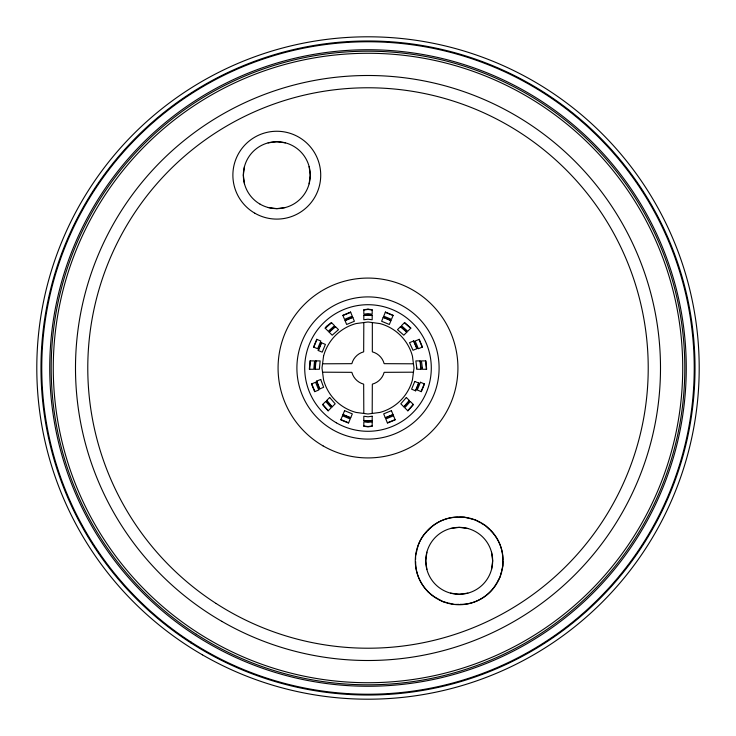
<?xml version="1.0" encoding="UTF-8"?>
<svg xmlns="http://www.w3.org/2000/svg" width="736" height="736" viewBox="0 0 736 736"><rect width="100%" height="100%" fill="white"/><g stroke="black" fill="none" stroke-linecap="round" stroke-linejoin="round"><path stroke-width="1.1" d="M363.814 322.543L363.667 351.845A16.726 16.726 0 0 0 351.845 363.667L322.543 363.805M372.186 413.457L372.333 384.155A16.726 16.726 0 0 0 384.155 372.333L413.457 372.186M244.481 166.52L243.34 175.177L244.481 183.834M309.12 183.834L310.261 175.177L309.12 166.52M310.38 360.898L309.617 369.26M315.956 360.898L315.192 369.26M420.808 369.26L420.044 360.898M426.383 369.26L425.62 360.898M426.88 552.166L425.739 560.823L426.88 569.48M467.857 528.503L459.2 527.362L450.542 528.503A33.46 33.46 0 0 0 435.537 584.485A33.46 33.46 0 0 0 491.519 569.48L492.66 560.823L491.519 552.166M417.202 549.277C418.536 542.588 422.087 536.148 427.036 531.447M501.198 572.36L500.057 576.932L497.324 581.854M416.935 550.372L415.564 555.836L415.619 559.415M501.464 571.274L502.826 565.809L502.752 561.099M313.794 347.153L316.995 339.425M318.375 350.557L321.577 342.829M415.426 390.761L418.628 383.033M421.066 391.589L424.267 383.861M496.782 582.838C489.845 595.921 474.858 604.725 460.046 604.357M325.294 328.293L331.596 322.764M329.24 332.23L335.542 326.701M409.299 400.458L403.77 406.76M413.236 404.404L407.707 410.706M427.818 530.638C435.362 522.192 446.954 516.893 458.353 517.288M342.948 315.542L350.676 312.34M345.064 320.648L352.792 317.446M385.268 417.698L392.996 414.497M387.384 422.804L395.112 419.603M268.143 142.858L276.8 141.717L285.458 142.858M285.458 207.497L276.8 208.638L268.143 207.497M363.814 309.994L368 309.442L372.186 309.994M363.814 315.569L368 315.026L372.186 315.569M372.186 420.431L368 420.974L363.814 420.431M372.186 426.006L368 426.558L363.814 426.006M467.857 593.142L459.2 594.283L450.542 593.142M459.476 517.27L464.186 517.187L469.642 518.558M458.924 604.376L454.213 604.458L448.748 603.088M413.457 363.805L384.155 363.667A16.726 16.726 0 0 0 372.333 351.845L372.333 322.561M322.543 372.186L351.845 372.333A16.726 16.726 0 0 0 363.667 384.155L363.814 413.457M470.736 518.825L475.309 519.966L480.231 522.698M447.654 602.821L443.09 601.68L438.168 598.948M385.324 312.34L393.052 315.542M383.208 317.446L390.936 320.648M343.004 414.497L350.732 417.698M340.888 419.603L348.616 422.804M481.215 523.241L485.328 525.532L489.376 529.442M437.184 598.405C424.102 591.477 415.288 576.481 415.665 561.669M404.404 322.764L410.706 328.293M400.458 326.701L406.76 332.23M332.23 406.76L326.701 400.458M328.293 410.706L322.764 404.404M490.194 530.224C498.162 537.712 503.12 548.964 502.734 559.976M413.503 341.016L416.852 348.68M419.005 339.425L422.206 347.153M319.801 388.884L316.747 381.092M311.733 383.861L314.934 391.589M450.542 528.503A33.46 33.46 0 0 1 491.519 569.48M310.104 360.898L309.332 369.26L313.794 369.26L314.566 360.898L310.104 360.898M315.68 360.898L314.907 369.26L319.369 369.26L320.142 360.898L315.68 360.898M323.564 356.095L321.991 368L323.564 379.905A46.009 46.009 0 0 0 356.095 412.436L368 414.009L379.905 412.436A46.009 46.009 0 0 0 412.436 379.905L414.009 368L412.436 356.095A46.009 46.009 0 0 0 379.905 323.564L368 321.991L356.095 323.564A46.009 46.009 0 0 0 323.564 356.095M416.797 368L416.631 369.26L421.093 369.26L420.32 360.898L415.858 360.898L416.797 368M422.372 368L422.206 369.26L426.668 369.26L425.896 360.898L421.434 360.898L422.372 368M316.747 339.324L313.545 347.052L317.63 348.744L320.832 341.016L316.747 339.324M321.319 342.728L318.118 350.456L322.202 352.148L325.404 344.42L321.319 342.728M342.479 415.776L340.786 419.86L348.514 423.062L350.207 418.977L342.479 415.776M344.595 410.67L342.902 414.754L350.63 417.956L352.323 413.871L344.595 410.67M383.309 317.188L381.616 321.273L389.344 324.475L391.037 320.39L383.309 317.188M385.425 312.082L383.732 316.167L391.46 319.369L393.153 315.284L385.425 312.082M414.791 381.441L411.59 389.169L415.684 390.862L418.885 383.134L414.791 381.441M420.431 382.269L417.238 389.997L421.323 391.69L424.525 383.962L420.431 382.269M326.398 326.398L325.1 328.09L328.256 331.246L334.549 325.717L331.393 322.561L326.398 326.398M330.344 330.344L329.038 332.037L332.194 335.193L338.496 329.664L335.34 326.508L330.344 330.344M406.336 397.504L400.807 403.806L403.963 406.962L409.492 400.66L406.336 397.504M410.283 401.451L404.754 407.744L407.91 410.9L413.439 404.607L410.283 401.451M325.717 401.451L322.561 404.607L328.09 410.9L331.246 407.744L325.717 401.451M329.664 397.504L326.508 400.66L332.037 406.962L335.193 403.806L329.664 397.504M400.66 326.508L397.504 329.664L403.806 335.193L406.962 332.037L400.66 326.508M404.607 322.561L401.451 325.717L407.744 331.246L410.9 328.09L404.607 322.561M350.575 312.082L342.847 315.284L344.54 319.369L352.268 316.167L350.575 312.082M352.691 317.188L344.963 320.39L346.656 324.475L354.384 321.273L352.691 317.188M320.712 379.454L316.48 381.202L319.544 388.985L323.628 387.292L320.712 379.454M413.761 340.906L409.538 342.663L413.016 350.272L417.11 348.579L413.761 340.906M315.569 382.269L311.475 383.962L314.677 391.69L318.762 389.997L315.569 382.269M419.253 339.324L415.168 341.016L418.37 348.744L422.455 347.052L419.253 339.324M391.405 410.67L383.677 413.871L385.37 417.956L393.098 414.754L391.405 410.67M393.521 415.776L385.793 418.977L387.486 423.062L395.214 419.86L393.521 415.776M368 309.166L363.814 309.718L363.814 314.18L368 313.628L372.186 314.18L372.186 309.718L368 309.166M368 314.741L363.814 315.293L363.814 319.755L368 319.203L372.186 319.755L372.186 315.293L368 314.741M372.186 416.245L368 416.797L363.814 416.245L363.814 420.707L368 421.259L372.186 420.707L372.186 416.245M372.186 421.82L368 422.372L363.814 421.82L363.814 426.282L368 426.834L372.186 426.282L372.186 421.82M323.04 445.878A89.921 89.921 0 0 0 457.921 368A89.921 89.921 0 0 0 323.04 290.122A89.921 89.921 0 0 0 323.04 445.878M336.352 422.814A63.296 63.296 0 0 0 431.296 368A63.296 63.296 0 0 0 336.352 313.186A63.296 63.296 0 0 0 336.352 422.814M332.451 429.576A71.098 71.098 0 0 0 439.098 368A71.098 71.098 0 0 0 332.451 306.424A71.098 71.098 0 0 0 332.451 429.576M428.15 591.873A43.912 43.912 0 0 0 501.621 572.185A43.912 43.912 0 0 0 447.828 518.402A43.912 43.912 0 0 0 428.15 591.873M260.075 204.157A33.46 33.46 0 0 0 310.261 175.177A33.46 33.46 0 0 0 260.075 146.197A33.46 33.46 0 0 0 260.075 204.157M254.84 213.21A43.912 43.912 0 0 0 320.721 175.177A43.912 43.912 0 0 0 254.84 137.144A43.912 43.912 0 0 0 254.84 213.21M191.222 642.178A326.223 326.223 0 0 0 693.836 384.008A326.223 326.223 0 0 0 218.942 77.814A326.223 326.223 0 0 0 191.222 642.178M195.537 635.481A318.265 318.265 0 0 0 685.878 383.612A318.265 318.265 0 0 0 222.585 84.898A318.265 318.265 0 0 0 195.537 635.481M196.319 634.266A316.82 316.82 0 0 0 684.434 383.548A316.82 316.82 0 0 0 223.247 86.186A316.82 316.82 0 0 0 196.319 634.266M210.634 640.559A314.723 314.723 0 0 0 682.723 368A314.723 314.723 0 0 0 210.634 95.441A314.723 314.723 0 0 0 210.634 640.559M221.748 621.313A292.496 292.496 0 0 0 660.496 368A292.496 292.496 0 0 0 221.748 114.687A292.496 292.496 0 0 0 221.748 621.313M216.154 603.511A280.223 280.223 0 0 0 647.882 381.754A280.223 280.223 0 0 0 239.964 118.735A280.223 280.223 0 0 0 216.154 603.511M190.79 642.841A327.014 327.014 0 0 0 694.628 384.045A327.014 327.014 0 0 0 218.583 77.114A327.014 327.014 0 0 0 190.79 642.841M202.4 654.828A331.2 331.2 0 0 0 699.2 368A331.2 331.2 0 0 0 202.4 81.172A331.2 331.2 0 0 0 202.4 654.828"/></g></svg>
